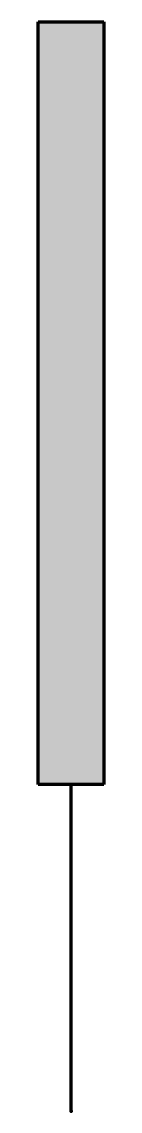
# Model space of a CAD drawing. Header units: millimetres. Extents: x -0.3 to 0.3, y 0 to 10.
import ezdxf

# ---------------------------------------------------------------- set-up
doc = ezdxf.new("R2010")
doc.units = ezdxf.units.MM
doc.layers.get('0').update_dxf_attribs({"linetype": 'CONTINUOUS', "lineweight": 0})

msp = doc.modelspace()

# ---------------------------------------------------------------- hatches: boundary and pattern name
at = {"linetype": 'CONTINUOUS', "lineweight": 70}
msp.add_hatch(color=7, dxfattribs=at).paths.add_polyline_path([(0.3, 3), (0.3, 10), (-0.3, 10), (-0.3, 3)])

# ---------------------------------------------------------------- linework, layer by layer
at = {"color": 7, "linetype": 'CONTINUOUS', "lineweight": 70}
for p, q in [((-0.3, 3), (-0.3, 10)), ((-0.3, 10), (0.3, 10)), ((0.3, 10), (0.3, 3)), ((0.3, 3), (-0.3, 3)), ((0, 0), (0, 3))]:
    msp.add_line(p, q, dxfattribs=at)
msp.add_point((0, 0), dxfattribs=at)

doc.saveas('drawing.dxf')
